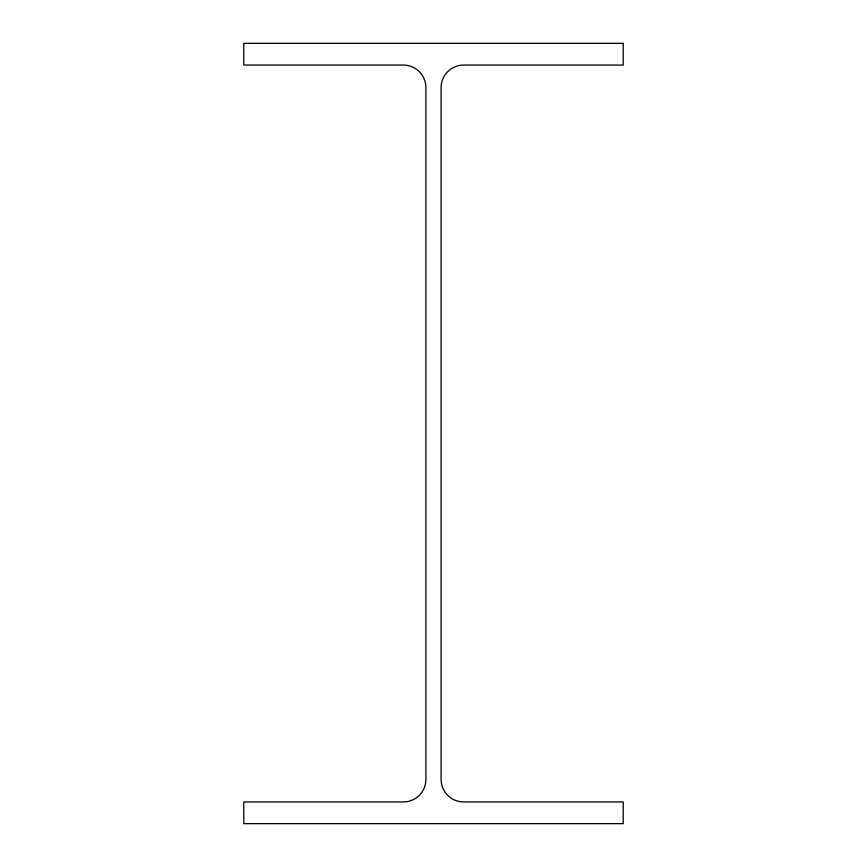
<?xml version="1.0" encoding="UTF-8"?>
<svg xmlns="http://www.w3.org/2000/svg" width="867" height="867" viewBox="0 0 867 867"><rect width="100%" height="100%" fill="white"/><g stroke="black" fill="none" stroke-linecap="round" stroke-linejoin="round"><path stroke-width="1.3" d="M623.221 43.35L243.779 43.35L243.779 65.058L403.339 65.058A22.553 22.553 0 0 1 425.892 87.61L425.892 779.39A22.553 22.553 0 0 1 403.339 801.942L243.779 801.942L243.779 823.65L623.221 823.65L623.221 801.942L463.661 801.942A22.553 22.553 0 0 1 441.108 779.39L441.108 87.61A22.553 22.553 0 0 1 463.661 65.058L623.221 65.058L623.221 43.35"/></g></svg>
